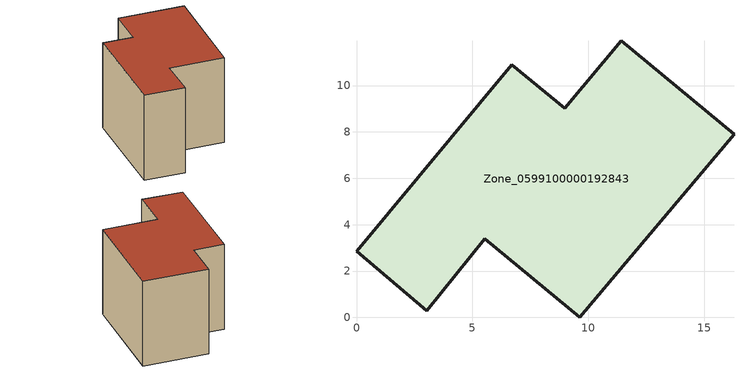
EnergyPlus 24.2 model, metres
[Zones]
Zone_0599100000192843
 floor ground (C_G): 8.98,9.02 11.41,11.94 16.28,7.91 9.64,0 5.53,3.39 3.04,0.29 0,2.86 6.69,10.91 z0
 wall outside (C_F): 6.69,10.91 0,2.86 3.04,0.29 5.53,3.39 9.64,0 16.28,7.91 11.41,11.94 8.98,9.02 6.69,10.91 z0:8.69
 roof outside (C_R): 8.98,9.02 6.69,10.91 0,2.86 3.04,0.29 5.53,3.39 9.64,0 16.28,7.91 11.41,11.94 z8.69
[BUILDING]
Pand.0599100000192843: North Axis=0; Terrain=City; Loads Convergence Tolerance Value=0.04; Temperature Convergence Tolerance Value=0.4; Solar Distribution=FullExterior; Maximum Number of Warmup Days=25; Minimum Number of Warmup Days=1
[Site:Location]
Rotterdam.The.Hague.AP_ZH_NLD Design_Conditions: Latitude=51.96; Longitude=4.45; Time Zone=1; Elevation=-4.5
[SITE:GROUNDTEMPERATURE:BUILDINGSURFACE]
18, 18, 18, 18, 18, 18, 18, 18, 18, 18, 18, 18
[MATERIAL] Thermal Absorptance=0.9; Solar Absorptance=0.7; Visible Absorptance=0.7
Name | Roughness | Thickness | Conductivity | Density | Specific Heat
G.TC.1946-1964 | MediumSmooth | 0.15 | 1 | 540 | 1210
F.TC.1946-1964 | Rough | 0.3 | 0.857143 | 1920 | 840
R.TC.1946-1964 | MediumRough | 0.2 | 0.235294 | 1500 | 1000
[CONSTRUCTION]
C_G: G.TC.1946-1964
C_F: F.TC.1946-1964
C_R: R.TC.1946-1964
[ZONE]
Zone_0599100000192843: Type=1; Multiplier=1; Ceiling Height=Autocalculate; Volume=Autocalculate; Floor Area=autocalculate; Part of Total Floor Area=Yes
[ZONEINFILTRATION:DESIGNFLOWRATE]
Infil_Zone_0599100000192843: Zone or ZoneList or Space or SpaceList=Zone_0599100000192843; Schedule=AlwaysOn; Design Flow Rate Calculation Method=Flow/Area; Flow Rate per Floor Area=0.003; Constant Term Coefficient=1; Temperature Term Coefficient=0; Velocity Term Coefficient=0; Velocity Squared Term Coefficient=0
[HVACTEMPLATE:ZONE:IDEALLOADSAIRSYSTEM]
Zone_0599100000192843: Maximum Heating Supply Air Temperature=50; Minimum Cooling Supply Air Temperature=13; Maximum Heating Supply Air Humidity Ratio=0.0156; Minimum Cooling Supply Air Humidity Ratio=0.0077; Heating Limit=NoLimit; Cooling Limit=NoLimit; Dehumidification Control Type=ConstantSensibleHeatRatio; Cooling Sensible Heat Ratio=0.7; Dehumidification Setpoint=60; Humidification Control Type=None; Humidification Setpoint=30; Outdoor Air Method=None; Outdoor Air Flow Rate per Person=0.00944; Outdoor Air Flow Rate per Zone Floor Area=0; Outdoor Air Flow Rate per Zone=0; Demand Controlled Ventilation Type=None; Outdoor Air Economizer Type=NoEconomizer; Heat Recovery Type=None; Sensible Heat Recovery Effectiveness=0.7; Latent Heat Recovery Effectiveness=0.65
[ZONECONTROL:THERMOSTAT]
ThermostatControl_Zone_0599100000192843: Zone or ZoneList=Zone_0599100000192843; Control Type Schedule=DualSetpointControlType; Control 1=Thermostat_Zone_0599100000192843; Temperature Difference Between Cutout And Setpoint=0
[THERMOSTATSETPOINT:DUALSETPOINT]
Thermostat_Zone_0599100000192843: Heating Setpoint Temperature Schedule=HeatingSetpoint_Zone_0599100000192843; Cooling Setpoint Temperature Schedule=CoolingSetpoint_Zone_0599100000192843
[SCHEDULE:COMPACT]
HeatingSetpoint_Zone_0599100000192843: Through: 12/31, For: AllDays, Until: 24:00, 21
CoolingSetpoint_Zone_0599100000192843: Through: 12/31, For: AllDays, Until: 24:00, 24
DualSetpointControlType: Through: 12/31, For: AllDays, Until: 24:00, 4
AlwaysOn: Through: 12/31, For: AllDays, Until: 24:00, 1
